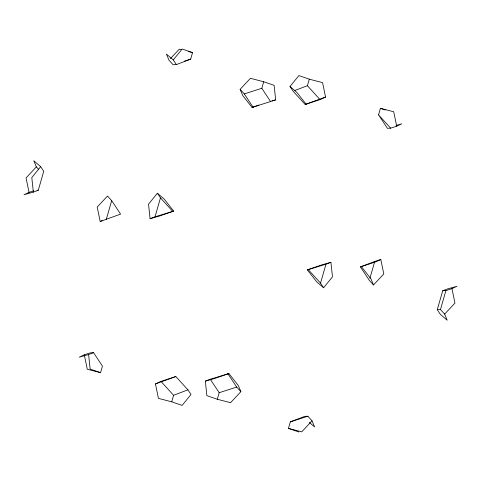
<?xml version="1.0" encoding="UTF-8"?>
<svg xmlns="http://www.w3.org/2000/svg" width="481" height="481" viewBox="0 0 481 481"><rect width="100%" height="100%" fill="white"/><g stroke="black" fill="none" stroke-linecap="round" stroke-linejoin="round"><path stroke-width="0.72" d="M33.748 190.843L29.04 192.358L24.05 194.721L33.351 192.117L38.294 190.229L43.735 171.302L40.669 166.654L33.808 160.774L36.358 166.895L38.678 169.444M106.241 219.558L111.682 200.631L107.51 196.044L97.204 207.058L100.192 221.5L120.575 214.105L111.682 200.631M84.295 354.792L87.277 369.24L100.565 372.673L102.441 366.137L93.554 352.663L90.35 352.844L84.295 354.792L79.305 357.155L88.606 354.545L93.554 352.663M190.68 59.139L192.562 52.603L182.149 49.014L173.286 59.945L176.353 64.592L190.68 59.139L184.373 61.171M150.072 218.693L155.02 216.811L160.462 197.883L157.389 193.23L148.527 204.166L150.072 218.693L159.373 216.083L173.659 211.111L164.249 199.11L157.389 193.23M171.717 401.815L173.593 395.286L187.927 389.826L190.993 394.48L182.131 405.411L171.717 401.815L158.429 398.382L155.447 383.934L160.438 381.571L175.83 376.533L187.927 389.826M270.725 101.756L261.832 88.288L263.714 81.752L250.427 78.319L240.121 89.334L242.671 95.454L252.08 107.455L275.667 99.874L274.122 85.347L263.714 81.752M217.286 399.248L219.168 392.712L210.275 379.244L205.333 381.126L206.878 395.653L217.286 399.248L230.573 402.681L240.879 391.666L238.329 385.546L228.92 373.545L210.275 379.244M294.438 90.65L307.407 85.714L309.283 79.185L298.869 75.589L290.007 86.52L293.073 91.174L305.17 104.467L320.562 99.429L325.553 97.066L322.571 82.618L309.283 79.185M323.611 287.77L320.538 283.117L325.98 264.189L330.928 262.307L332.473 276.834L323.611 287.77L316.751 281.89L307.341 269.889L321.627 264.917L330.928 262.307M298.851 431.986L288.438 428.397L290.32 421.861L304.647 416.408L307.852 416.227L312.025 420.815L314.574 426.936L309.301 422.414M378.559 114.863L380.435 108.327L393.723 111.76L396.705 126.208L390.65 128.156L387.445 128.337L378.559 114.863L390.65 128.156M369.925 278.265L374.759 261.442L380.808 259.5L383.796 273.942L373.49 284.956L369.318 280.369L360.425 266.895L374.759 261.442M437.265 309.698L440.47 309.517L444.642 314.105L447.192 320.226L440.331 314.346L437.265 309.698L442.706 290.771L447.649 288.883L456.95 286.279L451.96 288.642L445.911 290.59L442.706 290.771M440.47 309.517L445.911 290.59M40.669 166.654L31.8 177.585L33.351 192.117M36.358 166.895L26.052 177.91L29.04 192.358M170.442 58.616L179.275 49.17L181.373 49.717M312.025 420.815L301.725 431.83L288.438 428.397M444.642 314.105L454.948 303.09L451.96 288.642M100.192 221.5L102.062 220.617M396.705 126.208L401.695 123.845L395.971 125.451M380.808 259.5L375.823 261.862L360.425 266.895M305.17 104.467L325.553 97.066M155.447 383.934L175.83 376.533M252.08 107.455L258.886 105.086M228.92 373.545L214.628 378.517L205.333 381.126M240.121 89.334L244.3 93.921L261.832 88.288M155.02 216.811L173.659 211.111M307.341 269.889L325.98 264.189M219.168 392.712L236.7 387.079L240.879 391.666M290.32 421.861L307.852 416.227M272.096 100.878L275.667 99.874M176.353 64.592L173.148 64.773L168.975 60.185L166.426 54.064L173.286 59.945M37.013 190.302L38.294 190.229M188.366 51.521L192.562 52.603M380.435 108.327L385.293 110.005M100.565 372.673L90.151 369.077L88.606 354.545M290.007 86.52L296.867 92.4L306.277 104.401M307.407 85.714L319.498 99.008M308.447 269.823L320.538 283.117M160.462 197.883L172.553 211.177M161.502 381.992L173.593 395.286M361.532 266.835L370.941 278.836L373.49 284.956M244.3 93.921L253.186 107.395M227.814 373.605L236.7 387.079"/></g></svg>
